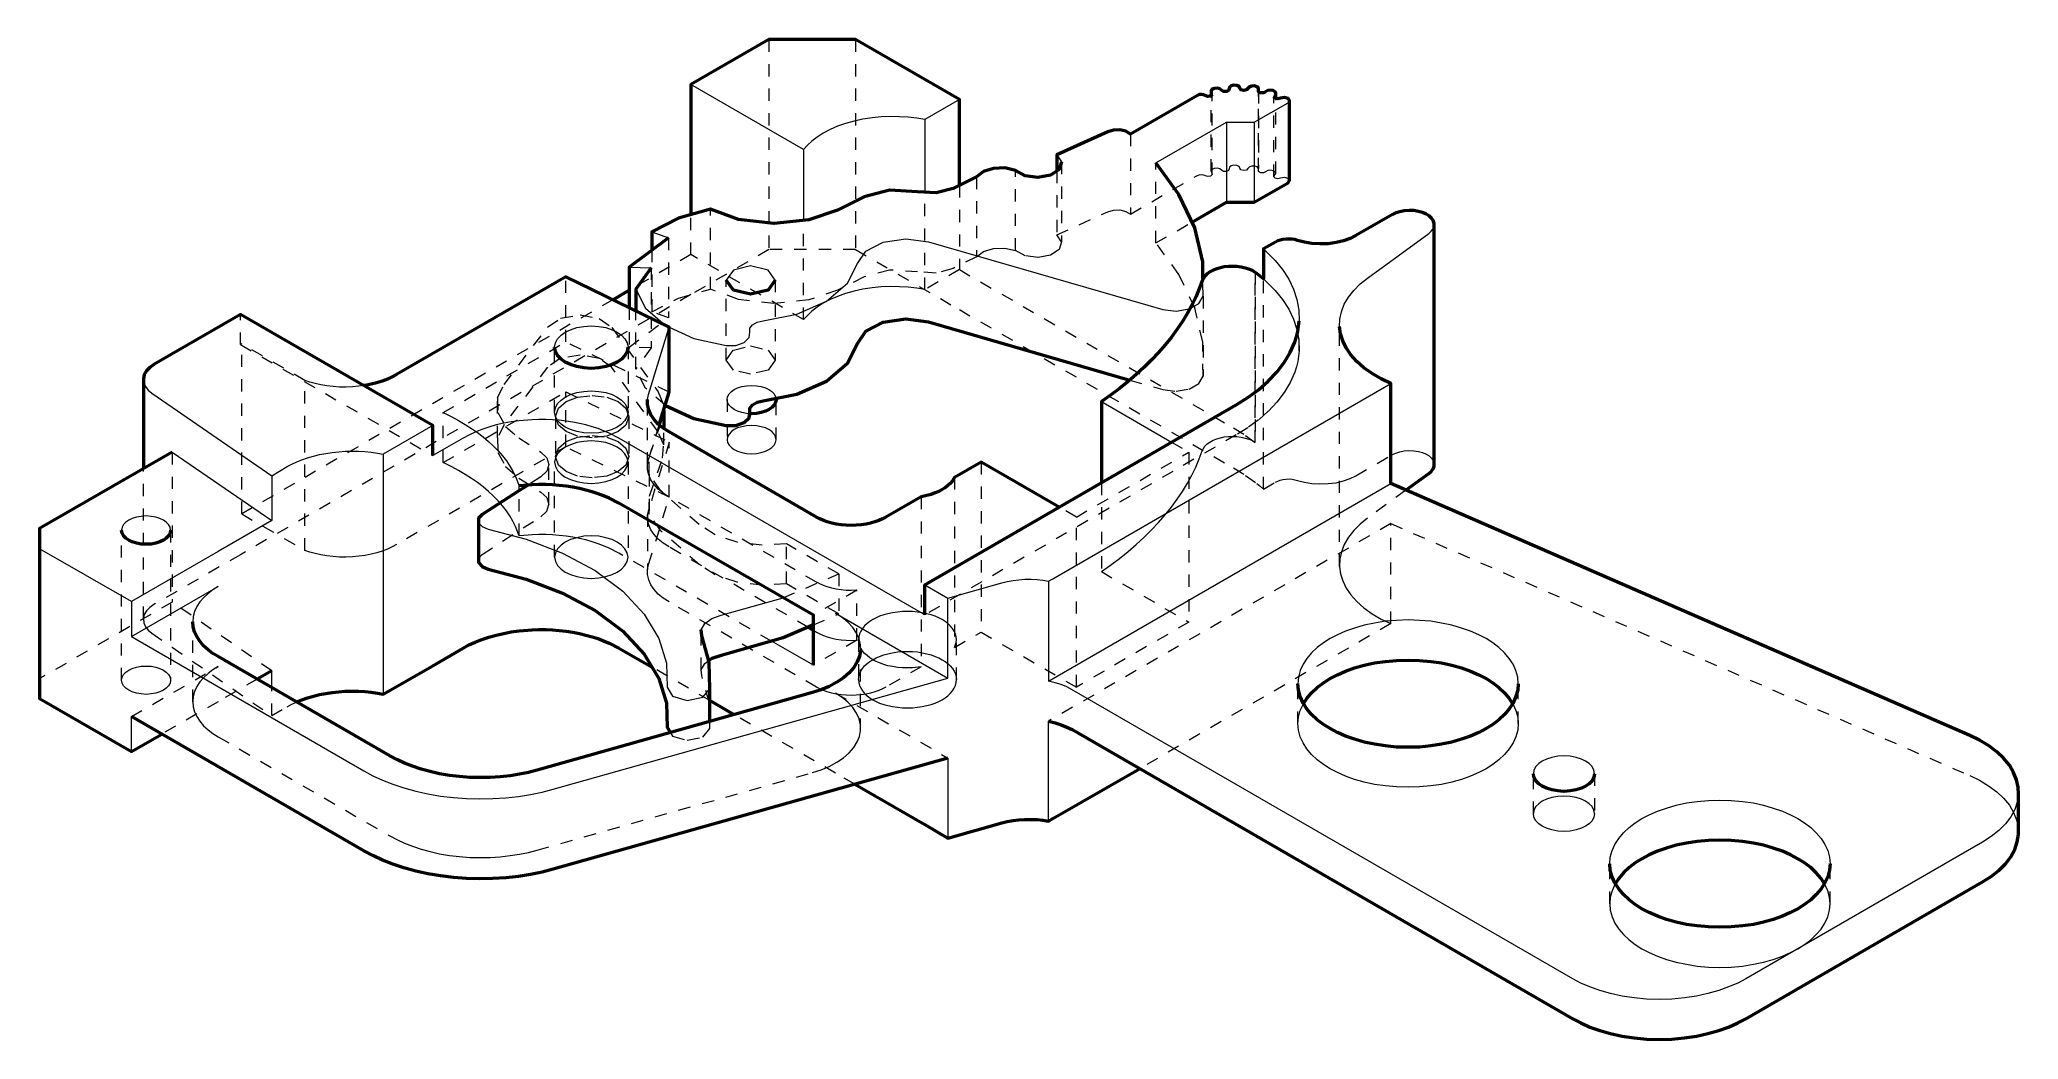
# Model space of a CAD drawing. Extents: x -86 to 76, y -30 to 52.
import ezdxf

# ---------------------------------------------------------------- set-up
doc = ezdxf.new("R2010")
doc.units = 0
doc.linetypes.add('DASHED', pattern=[2, 1, -1])
for name, color, linetype in [('s005-#def-solid-edge', 7, 'CONTINUOUS'), ('s00e-#def-hidden-edge', 7, 'CONTINUOUS'), ('s00f-#def-outline', 7, 'CONTINUOUS')]:
    doc.layers.add(name, color=color, linetype=linetype)

msp = doc.modelspace()

# ---------------------------------------------------------------- linework, layer by layer
at = {"layer": 's005-#def-solid-edge', "color": 7, "linetype": 'CONTINUOUS', "lineweight": 15, "true_color": 0x000000}
for p, q in [((-23.61, 42.58), (-32.81, 47.89)), ((13.52, 47.45), (13.53, 47.59)), ((-13.71, 45.03), (-13.71, 39.1)), ((10.92, 44.82), (10.92, 38.28)), ((-2.92, 42.15), (-2.55, 41.57)), ((-35.99, 35.87), (-34.65, 35.37)), ((-37.85, 32.99), (-36.04, 32.94)), ((-25.86, 22.17), (-25.88, 22.28)), ((0.7, 22.01), (6.44, 18.7)), ((-53.88, 20.05), (-57.92, 17.71)), ((-75.16, 17.88), (-67.03, 12.29)), ((-46.84, 14.73), (-46.84, 15.14)), ((-78.49, 5.68), (-85.98, 10)), ((-13.71, 7.06), (-11.82, 5.97)), ((-22.81, 0.48), (-26.23, 2.45)), ((-67.03, -1.34), (-67.03, 0.04)), ((-78.49, -6.57), (-78.49, -3.71)), ((-3.61, -12.25), (-3.61, -4.08)), ((-11.82, -7.09), (-11.82, -13.63))]:
    msp.add_line(p, q, dxfattribs=at)
for points in [[(9.66, 47.34), (9.72, 47.21), (9.76, 47.08)], [(14.79, 46.89), (14.85, 47.02), (14.94, 47.15)], [(-10.89, 46.66), (-13.71, 45.03), (-14.37, 45.14), (-15.06, 45.23), (-15.78, 45.27), (-16.52, 45.28), (-17.27, 45.25), (-18.02, 45.18), (-18.76, 45.07), (-19.49, 44.91), (-20.18, 44.72), (-20.84, 44.49), (-21.45, 44.22), (-22, 43.93), (-22.5, 43.61), (-22.93, 43.28), (-23.3, 42.93), (-23.61, 42.58), (-23.61, 36.79)], [(13.19, 44.82), (15.94, 46.4), (16.07, 46.58)], [(5.16, 41.49), (10.92, 44.82), (13.19, 44.82), (13.19, 38.28)], [(20.15, 28.14), (20.17, 28.75), (20.3, 29.35), (20.53, 29.95), (20.87, 30.53), (21.3, 31.08), (21.83, 31.61), (22.42, 32.09), (27.45, 35.74), (27.64, 35.91), (27.79, 36.11), (27.87, 36.33), (27.88, 36.56)], [(-34.57, 28.08), (-32.57, 27.17), (-29.94, 26.59), (-29.15, 26.6), (-28.46, 26.83), (-28.05, 27.23), (-28, 27.68), (-28, 27.99), (-27.79, 28.28), (-27.4, 28.5), (-26.9, 28.61), (-24.16, 29.15), (-21.73, 30.21), (-20.01, 31.67), (-19.2, 33.28), (-18.52, 34.3), (-17.11, 35.03), (-15.27, 35.3), (-13.42, 35.06), (5.72, 29.53), (6.8, 29.39), (7.87, 29.57), (7.94, 29.6)], [(13.95, 34.47), (14.22, 34.22), (14.9, 33.53), (15.5, 32.79), (16, 32.01), (16.39, 31.19), (16.67, 30.35), (16.82, 29.48), (16.84, 28.61)], [(-25.93, 31.93), (-26.51, 32.74), (-27.93, 33.08), (-29.34, 32.74), (-29.93, 31.93)], [(-37.3, 31.19), (-36.52, 29.64), (-34.92, 28.26)], [(13.95, 32.02), (14.22, 31.77), (14.9, 31.08), (15.5, 30.34), (16, 29.56), (16.39, 28.74), (16.67, 27.9), (16.71, 27.64)], [(-43.94, 26.46), (-43.87, 26.81), (-43.69, 27.14), (-43.41, 27.44), (-43.06, 27.68), (-42.64, 27.88), (-42.13, 28.05), (-41.55, 28.15), (-40.94, 28.19), (-40.32, 28.15), (-39.75, 28.05), (-39.24, 27.88), (-38.82, 27.68), (-38.47, 27.44), (-38.19, 27.14), (-38, 26.81), (-37.94, 26.46)], [(-36.34, 22.17), (-36.26, 22.58), (-34.57, 28.09)], [(-77.51, 23.88), (-77.48, 23.55), (-77.34, 23.23), (-77.11, 22.94), (-76.82, 22.69), (-75.16, 21.56), (-67.03, 15.96), (-65.76, 16.7), (-65.39, 16.9), (-64.99, 17.09), (-64.56, 17.26), (-64.11, 17.42), (-63.63, 17.56), (-63.13, 17.68), (-62.62, 17.78), (-62.09, 17.86), (-61.56, 17.92), (-61.02, 17.96), (-60.48, 17.97), (-59.95, 17.96), (-59.42, 17.93), (-58.9, 17.87), (-58.4, 17.8), (-57.92, 17.71), (-57.92, -1.88)], [(-3.61, 7.35), (-3.25, 7.55), (24.33, 23.48)], [(-35.33, 20.06), (-35.13, 20.64), (-35.09, 21.09)], [(-13.71, 4.61), (-38.68, 19.03), (-39.48, 19.44), (-39.93, 19.63), (-40.39, 19.8), (-40.88, 19.96), (-41.39, 20.1), (-41.91, 20.22), (-42.45, 20.33), (-42.99, 20.41), (-43.55, 20.48), (-44.11, 20.52), (-44.66, 20.54), (-45.22, 20.55), (-45.77, 20.53), (-46.84, 20.44), (-47.47, 20.36), (-48.09, 20.24), (-48.71, 20.1), (-49.3, 19.93), (-49.87, 19.74), (-50.41, 19.52), (-50.93, 19.28), (-51.4, 19.03), (-53.88, 17.6)], [(-67.03, 15.96), (-67.03, 12.29), (-71.41, 9.76), (-78.49, 5.68), (-78.49, 2.82), (-59.5, -8.14), (-58.78, -8.53), (-57.99, -8.89), (-57.14, -9.23), (-56.23, -9.53), (-55.27, -9.79), (-54.28, -10.01), (-53.24, -10.19), (-52.19, -10.32), (-51.12, -10.39), (-50.04, -10.42), (-48.97, -10.4), (-47.92, -10.33), (-46.89, -10.22), (-45.9, -10.06), (-44.95, -9.87), (-44.04, -9.63), (-11.82, -0.56), (-11.82, 5.97), (-7.42, 7.21), (-6.98, 7.32), (-6.51, 7.4), (-6.03, 7.46), (-5.54, 7.5), (-5.04, 7.5), (-4.55, 7.48), (-4.07, 7.42), (-3.61, 7.35), (-3.61, -0.82), (24.33, 15.31)], [(-75.28, 11.51), (-75.33, 11.75), (-75.45, 11.97), (-75.64, 12.17), (-75.87, 12.33), (-76.15, 12.47), (-76.49, 12.57), (-76.87, 12.64), (-77.28, 12.67), (-77.69, 12.64), (-78.08, 12.57), (-78.42, 12.47), (-78.7, 12.33), (-78.93, 12.17), (-79.12, 11.97), (-79.24, 11.75), (-79.28, 11.51)], [(-50.15, 12.12), (-49.86, 11.81), (-49.35, 11.6), (-46.25, 10.78), (-43.3, 9.64), (-40.63, 8.21), (-38.37, 6.53), (-36.62, 4.66), (-35.43, 2.68), (-34.81, 0.66), (-34.75, -1.31), (-34.31, -2.04), (-33.1, -2.38), (-31.84, -2.12), (-31.26, -1.43)], [(-78.49, 2.82), (-71.41, 6.9), (-71.84, 6.63), (-72.23, 6.33), (-72.59, 6), (-72.89, 5.65), (-73.14, 5.27), (-73.32, 4.87), (-73.43, 4.46), (-73.46, 4.04)], [(-31.96, 3.38), (-31.68, 3.89), (-31.1, 4.31), (-30.35, 4.56), (-25.28, 5.98)], [(-18.96, 1.68), (-18.97, 2.16), (-19.08, 2.64), (-19.29, 3.11), (-19.59, 3.57), (-19.99, 4), (-20.46, 4.39), (-21, 4.74), (-11.82, -0.56)], [(34.74, -1.02), (34.69, -0.48), (34.55, 0.05), (34.32, 0.56), (34, 1.04), (33.61, 1.5), (33.16, 1.93), (32.65, 2.31), (32.11, 2.66), (31.51, 2.97), (30.84, 3.26), (30.11, 3.52), (29.32, 3.75), (28.47, 3.93), (27.59, 4.07), (26.67, 4.15), (25.74, 4.18), (24.81, 4.15), (23.9, 4.07), (23.01, 3.93), (22.17, 3.75), (21.37, 3.52), (20.64, 3.26), (19.98, 2.97), (19.38, 2.66), (18.83, 2.31), (18.33, 1.93), (17.87, 1.5), (17.48, 1.04), (17.17, 0.56), (16.93, 0.05), (16.79, -0.48), (16.74, -1.02)], [(75.57, -10.07), (75.48, -10.68), (75.27, -11.29), (74.94, -11.89), (74.51, -12.46), (73.97, -13), (73.35, -13.5), (72.65, -13.95), (53.32, -25.11), (52.65, -25.46), (51.91, -25.78), (51.1, -26.07), (50.22, -26.32), (49.28, -26.52), (48.3, -26.67), (47.28, -26.77), (46.25, -26.8), (45.22, -26.77), (44.2, -26.67), (43.21, -26.52), (42.28, -26.32), (41.4, -26.07), (40.58, -25.78), (39.84, -25.46), (39.18, -25.11), (-1.69, -1.51), (-2.12, -1.29), (-2.58, -1.1), (-3.08, -0.94), (-3.61, -0.82)], [(40.97, -8.37), (40.92, -8.07), (40.76, -7.79), (40.53, -7.55), (40.24, -7.35), (39.89, -7.18), (39.46, -7.04), (38.98, -6.95), (38.47, -6.92), (37.96, -6.95), (37.48, -7.04), (37.05, -7.18), (36.7, -7.35), (36.41, -7.55), (36.18, -7.79), (36.02, -8.07), (35.97, -8.37)], [(42.2, -15.72), (42.25, -15.18), (42.39, -14.65), (42.62, -14.14), (42.94, -13.65), (43.33, -13.19), (43.78, -12.77), (44.29, -12.39), (44.83, -12.04), (45.43, -11.73), (46.1, -11.43), (46.83, -11.17), (47.62, -10.95), (48.47, -10.76), (49.35, -10.63), (50.27, -10.55), (51.2, -10.52), (52.13, -10.55), (53.04, -10.63), (53.93, -10.76), (54.77, -10.95), (55.56, -11.17), (56.3, -11.43), (56.96, -11.73), (57.56, -12.04), (58.11, -12.39), (58.61, -12.77), (59.07, -13.19), (59.46, -13.65), (59.77, -14.14), (60.01, -14.65), (60.15, -15.18), (60.2, -15.72)]]:
    msp.add_lwpolyline(points, dxfattribs=at)
at = {"layer": 's00e-#def-hidden-edge', "color": 7, "linetype": 'DASHED', "lineweight": 15, "true_color": 0x000000}
for p, q in [((-26.44, 51.56), (-26.44, 34.42)), ((13.53, 47.34), (13.53, 41.05)), ((5.16, 34.96), (8.11, 36.66)), ((-32.81, 34.01), (-37.85, 31.1)), ((9, 30.62), (8.99, 31.99)), ((-69.58, 26.66), (-69.58, 29.11)), ((-69.48, 12.84), (-69.48, 26.72)), ((-34.57, 22.78), (-43.03, 26.88)), ((-36.04, 26.41), (-37.3, 24.66)), ((-43.03, 18.31), (-43.03, 22.8)), ((-35.09, 21.09), (-35.03, 21.74)), ((-37.87, 20.78), (-37.87, 17.52)), ((-75.16, 17.88), (-75.16, 5.64)), ((-34.57, 14.21), (-34.57, 18.7)), ((-46.84, 14.74), (-46.85, 14.73)), ((-1.34, 12.58), (-2.75, 13.39)), ((-20.74, 7.94), (-25.01, 10.4)), ((0.7, 8.13), (7.85, 4)), ((24.33, 3.88), (3.82, -7.96)), ((-19.27, 2.52), (-22.81, 0.48)), ((-31.26, -2.4), (-35.97, 0.32)), ((-67.03, -3.63), (-67.03, -1.34))]:
    msp.add_line(p, q, dxfattribs=at)
for points in [[(-19.37, 51.56), (-19.37, 34.42), (-26.44, 34.42), (-32.81, 30.74), (-69.58, 9.51), (-76.64, 5.44), (-76.97, 5.21), (-77.25, 4.93), (-77.43, 4.62), (-77.51, 4.29), (-77.51, 16.53)], [(3.08, 43.85), (3.08, 37.32), (8.54, 40.48), (8.69, 40.53), (8.87, 40.55), (9.05, 40.53), (9.19, 40.46), (9.4, 40.4), (9.63, 40.43), (9.76, 40.54), (9.76, 47.08)], [(13.52, 40.91), (13.53, 41.05), (13.41, 41.18), (13.2, 41.24), (12.96, 41.24), (12.76, 41.16), (12.66, 41.03), (12.54, 40.91), (12.32, 40.87), (12.1, 40.93), (12.01, 41.06), (11.94, 41.19), (11.76, 41.28), (11.52, 41.3), (11.3, 41.25), (11.15, 41.14), (11.13, 41), (11.09, 40.87), (10.91, 40.79), (10.67, 40.8), (10.52, 40.9), (10.37, 41.01), (10.15, 41.06), (9.91, 41.04), (9.73, 40.95), (9.66, 40.81), (9.66, 46.99)], [(14.94, 40.62), (14.9, 40.76), (14.74, 40.86), (14.51, 40.9), (14.28, 40.87), (14.11, 40.77), (13.93, 40.68), (13.7, 40.68), (13.53, 40.78), (13.52, 40.91), (13.52, 47.45)], [(16.07, 40.05), (15.95, 40.23), (15.64, 40.31), (15.33, 40.24), (15.11, 40.19), (14.89, 40.24), (14.79, 40.36), (14.79, 46.89)], [(14.79, 40.36), (14.85, 40.49), (14.94, 40.62), (14.94, 46.76)], [(-9.48, 40.36), (-9.48, 33.83), (-8.92, 34.26), (-8.1, 34.51), (-7.17, 34.54), (-6.3, 34.35), (-6.3, 40.88)], [(-2.55, 41.57), (-2.55, 35.04), (-2.92, 35.62)], [(-2.92, 40.85), (-2.92, 35.62), (1.22, 37.51), (1.7, 37.65), (2.22, 37.66), (2.71, 37.54), (3.08, 37.32)], [(7.94, 29.6), (8.67, 30.01), (9, 30.62), (9, 24.09), (8.98, 26.88), (8.32, 29.67), (7.04, 32.38), (5.16, 34.96), (5.16, 41.49)], [(9.66, 40.81), (9.72, 40.68), (9.76, 40.54)], [(-10.89, 39.66), (-10.89, 32.78), (-13.71, 31.15), (-13.71, 39.1)], [(-35.99, 34.38), (-35.99, 29.34), (-33.83, 30.45), (-31.22, 31.19), (-31.22, 37.72)], [(-23.61, 28.7), (-32.81, 34.01), (-32.81, 37.27)], [(-13.71, 31.15), (-14.37, 31.26), (-15.06, 31.35), (-15.78, 31.39), (-16.52, 31.4), (-17.27, 31.37), (-18.02, 31.3), (-18.76, 31.19), (-19.49, 31.03), (-20.18, 30.84), (-20.84, 30.6), (-21.45, 30.34), (-22, 30.05), (-22.5, 29.73), (-22.93, 29.4), (-23.3, 29.05), (-23.61, 28.7), (-23.61, 36.79)], [(-34.65, 35.37), (-34.65, 28.84), (-35.99, 29.34)], [(-19.37, 34.42), (-10.89, 29.52), (11.48, 16.6), (12.48, 15.98), (13.4, 15.32), (13.68, 15.1), (13.95, 14.87), (13.95, 32.02)], [(-2.55, 35.04), (-2.75, 34.43), (-3.46, 33.96), (-4.48, 33.78), (-5.53, 33.92), (-6.3, 34.35)], [(-36.04, 32.94), (-36.04, 26.41), (-37.85, 26.46)], [(-9.48, 33.83), (-11.4, 32.88), (-12.78, 32.5), (-14.3, 32.6), (-16.59, 32.75), (-18.67, 32.19), (-20.84, 31.11), (-23.18, 30.31), (-26.05, 30.01), (-28.91, 30.35), (-31.22, 31.19)], [(-10.89, 32.78), (11.48, 19.87), (12.48, 19.25), (13.27, 18.68)], [(13.27, 32.56), (13.27, 18.68), (13.27, 18.68), (13.27, 32.56)], [(-53.02, 21.11), (-43.03, 26.88), (-43.03, 32.19)], [(-25.93, 31.93), (-25.93, 25.39), (-26.51, 24.58), (-27.93, 24.24), (-29.34, 24.58), (-29.93, 25.39), (-29.93, 31.93)], [(-39.19, 30.32), (-69.48, 12.84), (-64.32, 9.86)], [(-37.85, 29.68), (-37.85, 26.46), (-34.65, 28.84)], [(-34.9, 21.71), (-36.52, 23.1), (-37.3, 24.66), (-37.3, 29.41)], [(-48.59, 22.31), (-48.06, 23.4), (-44.51, 28.09), (-43.44, 28.81), (-41.86, 29.08), (-40.29, 28.8), (-39.25, 28.06), (-35.49, 22.8), (-35.03, 21.74), (-35.03, 21.28)], [(-34.92, 28.26), (-34.88, 28.22), (-34.57, 28.08)], [(16.71, 27.64), (16.82, 27.03), (16.84, 26.16), (16.84, 28.61)], [(25.56, 14.77), (22.42, 12.49), (21.83, 12.01), (21.3, 11.49), (20.87, 10.93), (20.53, 10.35), (20.3, 9.75), (20.17, 9.15), (20.15, 8.55), (20.15, 28.14)], [(-23.25, 3.59), (-34.59, 10.14), (-35.06, 10.44), (-35.47, 10.78), (-35.81, 11.15), (-36.07, 11.54), (-36.25, 11.95), (-36.34, 12.37), (-36.34, 12.79), (-36.34, 8.29), (-36.26, 8.7), (-34.57, 14.21), (-43.03, 18.31), (-56.85, 10.33), (-57.2, 10.14), (-57.58, 9.97), (-58, 9.81), (-58.44, 9.67), (-58.92, 9.55), (-59.41, 9.45), (-59.92, 9.38), (-60.44, 9.34), (-60.97, 9.32), (-61.5, 9.32), (-62.01, 9.36), (-62.52, 9.42), (-63.01, 9.5), (-63.47, 9.6), (-63.91, 9.72), (-64.32, 9.86), (-64.32, 23.74), (-69.48, 26.72), (-69.58, 26.66), (-53.88, 17.6)], [(-37.94, 26.46), (-37.94, 21.15), (-38, 20.79), (-38.19, 20.46), (-38.47, 20.17), (-38.82, 19.92), (-39.24, 19.72), (-39.75, 19.56), (-40.32, 19.45), (-40.94, 19.42), (-41.55, 19.45), (-42.13, 19.56), (-42.64, 19.72), (-43.06, 19.92), (-43.41, 20.17), (-43.69, 20.46), (-43.87, 20.79), (-43.94, 21.15), (-43.94, 26.46)], [(-29.93, 25.39), (-29.34, 26.21), (-27.93, 26.55), (-26.51, 26.21), (-25.93, 25.39)], [(16.84, 26.16), (16.8, 25.72), (16.73, 25.28), (16.63, 24.85), (16.49, 24.42), (16.12, 23.57), (15.63, 22.74), (15.03, 21.96), (14.32, 21.22), (13.53, 20.52), (12.66, 19.88), (11.72, 19.3), (-13.71, 4.61)], [(-35.03, 18.47), (-35.49, 19.54), (-39.25, 24.79), (-40.29, 25.53), (-41.86, 25.81), (-43.44, 25.55), (-44.51, 24.82), (-48.06, 20.14), (-48.59, 19.04), (-48.59, 22.31), (-48.57, 21.12), (-47.95, 19.98), (-46.85, 19.04), (-45.06, 17.88), (-44.58, 17.43), (-44.4, 16.88)], [(-59.54, 23.32), (-59.92, 23.26), (-60.44, 23.22), (-60.97, 23.2), (-61.5, 23.2), (-62.01, 23.24), (-62.52, 23.3), (-63.01, 23.38), (-63.47, 23.48), (-63.91, 23.6), (-64.32, 23.74)], [(-53.02, 17.03), (-43.03, 22.8), (-34.57, 18.7), (-36.26, 13.19), (-36.34, 12.79)], [(-43.94, 21.15), (-43.87, 21.5), (-43.69, 21.84), (-43.41, 22.13), (-43.06, 22.37), (-42.64, 22.58), (-42.13, 22.74), (-41.55, 22.84), (-40.94, 22.88), (-40.32, 22.84), (-39.75, 22.74), (-39.24, 22.58), (-38.82, 22.37), (-38.47, 22.13), (-38.19, 21.84), (-38, 21.5), (-37.94, 21.15)], [(-29.86, 22.17), (-29.81, 22.41), (-29.69, 22.63), (-29.5, 22.82), (-29.27, 22.99), (-28.99, 23.12), (-28.65, 23.23), (-28.27, 23.3), (-27.86, 23.32), (-27.45, 23.3), (-27.06, 23.23), (-26.72, 23.12), (-26.44, 22.99), (-26.21, 22.82), (-26.02, 22.63), (-25.9, 22.41), (-25.88, 22.28)], [(3.03, 23.77), (5.72, 23), (6.8, 22.86), (7.87, 23.03), (8.67, 23.48), (9, 24.09)], [(-46.84, 11.05), (-47.13, 11.82), (-47.34, 12.25), (-47.59, 12.67), (-47.87, 13.09), (-48.19, 13.5), (-48.54, 13.9), (-48.92, 14.29), (-49.33, 14.67), (-49.76, 15.04), (-50.23, 15.4), (-50.72, 15.74), (-51.24, 16.07), (-51.77, 16.38), (-52.33, 16.67), (-53.02, 17.03), (-53.02, 21.11), (-52.33, 20.76), (-51.77, 20.46), (-51.24, 20.15), (-50.72, 19.82), (-50.23, 19.48), (-49.76, 19.12), (-49.33, 18.75), (-48.92, 18.37), (-48.54, 17.98), (-48.19, 17.58), (-47.87, 17.17), (-47.59, 16.75), (-47.34, 16.33), (-47.13, 15.9), (-46.84, 15.14)], [(-43.87, 20.78), (-43.62, 21.47), (-42.99, 22.01), (-42.06, 22.37), (-40.87, 22.51), (-39.68, 22.37), (-38.75, 22.01), (-38.11, 21.47)], [(-38.11, 21.47), (-37.87, 20.78), (-38.11, 20.09), (-38.75, 19.56), (-39.68, 19.19), (-40.87, 19.05), (-42.06, 19.19), (-42.99, 19.56), (-43.62, 20.09), (-43.87, 20.78), (-43.87, 17.52), (-43.62, 18.2), (-42.99, 18.74), (-42.06, 19.11), (-40.87, 19.25), (-39.68, 19.11), (-38.75, 18.74), (-38.11, 18.2), (-37.87, 17.52), (-38.11, 16.83), (-38.75, 16.29), (-39.68, 15.93), (-40.87, 15.78), (-42.06, 15.93), (-42.99, 16.29), (-43.62, 16.83), (-43.87, 17.52)], [(-19.27, 6.61), (-19.73, 6.59), (-20.14, 6.6), (-20.54, 6.64), (-20.94, 6.7), (-21.31, 6.78), (-21.67, 6.88), (-21.99, 7), (-22.29, 7.13), (-22.55, 7.27), (-34.59, 14.22), (-35.06, 14.52), (-35.47, 14.86), (-35.81, 15.23), (-36.07, 15.63), (-36.25, 16.04), (-36.34, 16.45), (-36.34, 16.87), (-36.34, 22.17)], [(-28.02, 21.02), (-28.27, 21.04), (-28.65, 21.11), (-28.99, 21.22), (-29.27, 21.35), (-29.5, 21.52), (-29.69, 21.71), (-29.81, 21.93), (-29.86, 22.17), (-29.86, 18.9), (-29.81, 18.67), (-29.69, 18.45), (-29.5, 18.25), (-29.27, 18.09), (-28.99, 17.95), (-28.65, 17.84), (-28.27, 17.77), (-27.86, 17.75), (-27.45, 17.77), (-27.06, 17.84), (-26.72, 17.95), (-26.44, 18.09), (-26.21, 18.25), (-26.02, 18.45), (-25.9, 18.67), (-25.86, 18.9), (-25.86, 22.17)], [(-36.34, 16.87), (-36.26, 17.27), (-35.39, 20.11)], [(-36.21, 16.08), (-36.2, 17.55), (-35.33, 20.06)], [(-22.81, 3.78), (-20.74, 4.67), (-25.01, 7.14), (-25.01, 10.4), (-26.98, 10.28), (-29.02, 10.52), (-30.82, 11.13), (-32.14, 11.97), (-35.25, 14.72), (-36.21, 16.08), (-36.21, 12.81), (-36.2, 14.29), (-35.13, 17.38), (-35.03, 18.47), (-35.03, 19.81)], [(-25.86, 18.9), (-25.9, 19.14), (-26.02, 19.36), (-26.21, 19.56), (-26.44, 19.72), (-26.72, 19.86), (-27.06, 19.96), (-27.45, 20.03), (-27.86, 20.06), (-28.27, 20.03), (-28.65, 19.96), (-28.99, 19.86), (-29.27, 19.72), (-29.5, 19.56), (-29.69, 19.36), (-29.81, 19.14), (-29.86, 18.9)], [(-48.59, 19.04), (-48.57, 17.85), (-47.95, 16.72), (-46.85, 15.77), (-45.06, 14.62), (-44.58, 14.17), (-44.4, 13.61)], [(-37.94, 17.07), (-38, 17.42), (-38.19, 17.75), (-38.47, 18.05), (-38.82, 18.29), (-39.24, 18.49), (-39.75, 18.66), (-40.32, 18.76), (-40.94, 18.8), (-41.55, 18.76), (-42.13, 18.66), (-42.64, 18.49), (-43.06, 18.29), (-43.41, 18.05), (-43.69, 17.75), (-43.87, 17.42), (-43.94, 17.07)], [(6.44, 18.7), (7.85, 17.88), (7.85, 4), (-1.34, -1.3), (-1.34, 12.58), (7.85, 17.88)], [(0.7, 15.38), (0.7, 8.13), (1.45, 8.66), (2.18, 9.21), (2.88, 9.77), (3.55, 10.34), (4.19, 10.93), (4.8, 11.53), (5.38, 12.14), (5.92, 12.76), (6.42, 13.39), (6.89, 14.03), (7.33, 14.68), (7.73, 15.34), (8.09, 16), (8.41, 16.66), (8.69, 17.33), (8.94, 18), (9.03, 18.19), (9.16, 18.37), (9.34, 18.55), (9.57, 18.71), (9.83, 18.85), (10.12, 18.96), (10.42, 19.05), (10.74, 19.12), (11.07, 19.16), (11.41, 19.17), (11.77, 19.15), (12.11, 19.11), (12.45, 19.03), (12.75, 18.94), (13.03, 18.82), (13.27, 18.68)], [(13.95, 14.87), (14.92, 15.43), (15.1, 15.52), (15.3, 15.59), (15.53, 15.65), (15.78, 15.68), (16.03, 15.69), (16.27, 15.67), (16.5, 15.63), (16.71, 15.58), (17.28, 15.43), (17.89, 15.33), (18.55, 15.29), (19.22, 15.31), (19.87, 15.39), (20.48, 15.54), (21.02, 15.73), (21.49, 15.96), (24.47, 17.68), (24.74, 17.81), (25.07, 17.92), (25.43, 17.99), (25.83, 18.02), (26.22, 18), (26.6, 17.94), (26.93, 17.85), (27.21, 17.72), (27.46, 17.58), (27.66, 17.39), (27.8, 17.19), (27.88, 16.96)], [(-50.15, 8.86), (-50.15, 9.21), (-49.86, 9.53), (-45.06, 12.61), (-44.58, 13.06), (-44.4, 13.61), (-44.4, 16.88), (-44.58, 16.32), (-45.06, 15.88), (-46.12, 15.19)], [(-38.82, 15.84), (-38.47, 16.09), (-38.19, 16.38), (-38, 16.71), (-37.94, 17.07), (-37.94, 9.31), (-38, 9.66), (-38.19, 10), (-38.47, 10.29), (-38.82, 10.53), (-39.24, 10.74), (-39.75, 10.9), (-40.32, 11.01), (-40.94, 11.04), (-41.55, 11.01), (-42.13, 10.9), (-42.64, 10.74), (-43.06, 10.53), (-43.41, 10.29), (-43.69, 10), (-43.87, 9.66), (-43.94, 9.31), (-43.94, 17.07), (-43.87, 16.71), (-43.69, 16.38), (-43.41, 16.09), (-43.06, 15.84), (-42.64, 15.64), (-42.13, 15.48), (-41.55, 15.37), (-40.94, 15.33), (-40.32, 15.37), (-39.75, 15.48), (-39.24, 15.64), (-38.82, 15.84)], [(-9.12, 17.07), (-9.12, 3.19), (-1.34, -1.3)], [(-26.23, 2.45), (-38.68, 9.64), (-39.48, 10.05), (-39.93, 10.24), (-40.39, 10.41), (-40.88, 10.57), (-41.39, 10.71), (-41.91, 10.83), (-42.45, 10.94), (-42.99, 11.02), (-43.55, 11.09), (-44.11, 11.13), (-44.66, 11.15), (-45.22, 11.16), (-45.77, 11.14), (-46.84, 11.05), (-46.84, 14.73)], [(-11.28, 15.82), (-11.28, 1.94), (-9.12, 3.19)], [(-14.02, 14.23), (-14.02, 0.35), (-14.72, 0.28), (-15.13, 0.26), (-15.54, 0.28), (-15.95, 0.31), (-16.34, 0.37), (-16.72, 0.45), (-17.07, 0.55), (-17.4, 0.67), (-17.69, 0.8), (-17.96, 0.94), (-18.2, 1.09), (-18.42, 1.27), (-18.63, 1.45), (-18.8, 1.66), (-18.94, 1.87), (-19.04, 2.1), (-19.11, 2.34), (-19.13, 2.57), (-19.13, -0.69), (-19.11, -0.93), (-19.04, -1.17), (-18.94, -1.39), (-18.8, -1.61), (-18.63, -1.81), (-18.42, -2), (-18.2, -2.17), (-17.96, -2.33), (-17.69, -2.47), (-17.4, -2.6), (-17.07, -2.71), (-16.72, -2.81), (-16.34, -2.89), (-15.95, -2.95), (-15.54, -2.99), (-15.13, -3), (-14.72, -2.99), (-14.31, -2.95), (-13.92, -2.89), (-13.54, -2.81), (-13.19, -2.71), (-12.86, -2.6), (-12.57, -2.47), (-12.3, -2.33), (-12.06, -2.17), (-11.83, -2), (-11.63, -1.81), (-11.46, -1.61), (-11.32, -1.39), (-11.21, -1.17), (-11.15, -0.93), (-11.13, -0.69), (-11.13, 2.57), (-11.15, 2.81), (-11.21, 3.05), (-11.32, 3.27), (-11.46, 3.49), (-11.63, 3.69), (-11.83, 3.88), (-12.06, 4.05), (-12.3, 4.21), (-12.57, 4.35), (-12.86, 4.48), (-13.19, 4.59), (-13.54, 4.69), (-13.92, 4.77), (-14.31, 4.83), (-14.72, 4.87), (-15.13, 4.88), (-15.54, 4.87), (-15.95, 4.83), (-16.34, 4.77), (-16.72, 4.69), (-17.07, 4.59), (-17.4, 4.48), (-17.69, 4.35), (-17.96, 4.21), (-18.2, 4.05), (-18.42, 3.88), (-18.63, 3.69), (-18.8, 3.49), (-18.94, 3.27), (-19.04, 3.05), (-19.11, 2.81), (-19.13, 2.57)], [(-75.28, 11.51), (-75.28, -0.73), (-75.33, -0.97), (-75.45, -1.19), (-75.64, -1.39), (-75.87, -1.55), (-76.15, -1.68), (-76.49, -1.79), (-76.87, -1.86), (-77.28, -1.89), (-77.69, -1.86), (-78.08, -1.79), (-78.42, -1.68), (-78.7, -1.55), (-78.93, -1.39), (-79.12, -1.19), (-79.24, -0.97), (-79.28, -0.73), (-79.28, 11.51)], [(-25.01, 7.14), (-26.98, 7.01), (-29.02, 7.26), (-30.82, 7.86), (-32.14, 8.71), (-35.25, 11.45), (-36.21, 12.81)], [(20.15, 8.55), (20.23, 7.95), (20.41, 7.37), (20.69, 6.79), (21.08, 6.22), (21.57, 5.68), (22.14, 5.16), (22.8, 4.69), (23.54, 4.26), (24.33, 3.88), (24.33, 12.05), (-3.61, -4.08)], [(24.33, 12.05), (71.59, -8.52), (72.4, -8.91), (73.14, -9.35), (73.8, -9.84), (74.36, -10.37), (74.83, -10.94), (75.18, -11.53), (75.42, -12.13), (75.55, -12.73), (75.57, -13.33)], [(-43.94, 9.31), (-43.87, 8.95), (-43.69, 8.62), (-43.41, 8.33), (-43.06, 8.09), (-42.64, 7.88), (-42.13, 7.72), (-41.55, 7.61), (-40.94, 7.58), (-40.32, 7.61), (-39.75, 7.72), (-39.24, 7.88), (-38.82, 8.09), (-38.47, 8.33), (-38.19, 8.62), (-38, 8.95), (-37.94, 9.31)], [(-14.02, 0.35), (-16.9, -1.3), (-17.16, -1.44), (-17.46, -1.57), (-17.78, -1.69), (-18.14, -1.79), (-18.51, -1.87), (-18.91, -1.93), (-19.31, -1.97), (-19.73, -1.98), (-20.14, -1.97), (-20.54, -1.93), (-20.94, -1.87), (-21.31, -1.79), (-21.67, -1.69), (-21.99, -1.57), (-22.29, -1.44), (-22.55, -1.3), (-34.59, 5.65), (-35.06, 5.95), (-35.47, 6.29), (-35.81, 6.66), (-36.07, 7.05), (-36.25, 7.46), (-36.34, 7.88), (-36.34, 8.29)], [(-25.28, 5.98), (-25.27, 5.99), (-20.74, 7.94), (-20.74, 4.67)], [(-22.81, 3.34), (-22.55, 3.19), (-22.29, 3.05), (-21.99, 2.92), (-21.67, 2.8), (-21.31, 2.7), (-20.94, 2.62), (-20.54, 2.56), (-20.14, 2.52), (-19.73, 2.51), (-19.27, 2.52), (-19.27, 6.61), (-22.81, 4.56)], [(-67.03, 0.04), (-75.16, 5.64), (-85.98, -0.61)], [(-78.49, -3.71), (-71.41, 0.37), (-71.84, 0.1), (-72.23, -0.2), (-72.59, -0.53), (-72.89, -0.88), (-73.14, -1.26), (-73.32, -1.66), (-73.43, -2.07), (-73.46, -2.49), (-73.46, 4.04)], [(-77.51, 4.29), (-77.48, 3.95), (-77.34, 3.63), (-77.11, 3.35), (-76.82, 3.1), (-75.16, 1.96), (-67.03, -3.63), (-65.76, -2.9), (-65.39, -2.7), (-65, -2.52)], [(-31.26, -4.69), (-31.31, -2.53), (-31.91, -0.39), (-31.96, 0.11), (-31.96, 3.38)], [(-73.46, -2.49), (-73.43, -2.91), (-73.32, -3.32), (-73.14, -3.71), (-72.89, -4.09), (-72.59, -4.45), (-72.23, -4.78), (-71.84, -5.08), (-71.41, -5.35), (-57.38, -13.45), (-56.82, -13.75), (-56.2, -14.03), (-55.54, -14.29), (-54.84, -14.53), (-54.09, -14.73), (-53.32, -14.9), (-52.51, -15.04), (-51.69, -15.14), (-50.86, -15.2), (-50.02, -15.22), (-49.19, -15.21), (-48.37, -15.15), (-47.57, -15.06), (-46.8, -14.94), (-46.06, -14.79), (-45.36, -14.61), (-22.88, -8.28), (-22.18, -8.05), (-21.51, -7.77), (-20.89, -7.44), (-20.34, -7.07), (-19.88, -6.66), (-19.51, -6.22), (-19.23, -5.77), (-19.05, -5.32), (-18.96, -4.85), (-18.96, 1.68)], [(-19.13, -0.69), (-19.11, -0.45), (-19.04, -0.22), (-18.94, 0.01), (-18.8, 0.22), (-18.63, 0.43), (-18.42, 0.62), (-18.2, 0.79), (-17.96, 0.94), (-17.69, 1.08), (-17.4, 1.21), (-17.07, 1.33), (-16.72, 1.43), (-16.34, 1.51), (-15.95, 1.57), (-15.54, 1.6), (-15.13, 1.62), (-14.72, 1.6), (-14.31, 1.57), (-13.92, 1.51), (-13.54, 1.43), (-13.19, 1.33), (-12.86, 1.21), (-12.57, 1.08), (-12.3, 0.94), (-12.06, 0.79), (-11.83, 0.62), (-11.63, 0.43), (-11.46, 0.22), (-11.32, 0.01), (-11.21, -0.22), (-11.15, -0.45), (-11.13, -0.69)], [(-11.28, 1.94), (-11.15, 2.34), (-11.13, 2.57)], [(-79.28, -0.73), (-79.24, -0.5), (-79.12, -0.27), (-78.93, -0.08), (-78.7, 0.08), (-78.42, 0.22), (-78.08, 0.33), (-77.69, 0.4), (-77.28, 0.42), (-76.87, 0.4), (-76.49, 0.33), (-76.15, 0.22), (-75.87, 0.08), (-75.64, -0.08), (-75.45, -0.27), (-75.33, -0.5), (-75.28, -0.73)], [(-31.96, 0.11), (-31.68, 0.62), (-31.35, 0.86)], [(-68.23, -0.65), (-71.41, -2.49), (-76.01, -5.14)], [(34.74, -4.28), (34.69, -4.82), (34.55, -5.35), (34.32, -5.86), (34, -6.35), (33.61, -6.81), (33.16, -7.23), (32.65, -7.61), (32.11, -7.96), (31.51, -8.27), (30.84, -8.57), (30.11, -8.83), (29.32, -9.05), (28.47, -9.24), (27.59, -9.37), (26.67, -9.45), (25.74, -9.48), (24.81, -9.45), (23.9, -9.37), (23.01, -9.24), (22.17, -9.05), (21.37, -8.83), (20.64, -8.57), (19.98, -8.27), (19.38, -7.96), (18.83, -7.61), (18.33, -7.23), (17.87, -6.81), (17.48, -6.35), (17.17, -5.86), (16.93, -5.35), (16.79, -4.82), (16.74, -4.28), (16.74, -1.02)], [(34.28, -2.65), (34.32, -2.71), (34.55, -3.22), (34.69, -3.75), (34.74, -4.28), (34.74, -1.02)], [(-18.96, -4.85), (-18.97, -4.37), (-19.08, -3.89), (-19.29, -3.42), (-19.59, -2.96), (-19.99, -2.53), (-20.46, -2.14), (-21, -1.79), (-11.82, -7.09)], [(16.74, -4.28), (16.79, -3.75), (16.93, -3.22), (17.17, -2.71), (17.2, -2.65)], [(-34.48, -5.02), (-34.31, -5.31), (-33.1, -5.64), (-31.84, -5.39), (-31.26, -4.69), (-31.26, -4.11)], [(-19.43, -9.23), (-21, -8.32), (-29.27, -3.55)], [(40.97, -8.37), (40.97, -11.63), (40.92, -11.93), (40.76, -12.21), (40.53, -12.45), (40.24, -12.65), (39.89, -12.82), (39.46, -12.96), (38.98, -13.05), (38.47, -13.08), (37.96, -13.05), (37.48, -12.96), (37.05, -12.82), (36.7, -12.65), (36.41, -12.45), (36.18, -12.21), (36.02, -11.93), (35.97, -11.63), (35.97, -8.37)], [(40.97, -11.63), (40.92, -11.34), (40.76, -11.06), (40.53, -10.82), (40.24, -10.61), (39.89, -10.44), (39.46, -10.31), (38.98, -10.22), (38.47, -10.19), (37.96, -10.22), (37.48, -10.31), (37.05, -10.44), (36.7, -10.61), (36.41, -10.82), (36.18, -11.06), (36.02, -11.34), (35.97, -11.63)], [(42.66, -17.35), (42.62, -17.41), (42.39, -17.92), (42.25, -18.45), (42.2, -18.98), (42.2, -15.72)], [(42.2, -18.98), (42.25, -19.52), (42.39, -20.05), (42.62, -20.56), (42.94, -21.05), (43.33, -21.5), (43.78, -21.93), (44.29, -22.31), (44.83, -22.66), (45.43, -22.97), (46.1, -23.26), (46.83, -23.53), (47.62, -23.75), (48.47, -23.93), (49.35, -24.07), (50.27, -24.15), (51.2, -24.18), (52.13, -24.15), (53.04, -24.07), (53.93, -23.93), (54.77, -23.75), (55.56, -23.53), (56.3, -23.26), (56.96, -22.97), (57.56, -22.66), (58.11, -22.31), (58.61, -21.93), (59.07, -21.5), (59.46, -21.05), (59.77, -20.56), (60.01, -20.05), (60.15, -19.52), (60.2, -18.98), (60.2, -15.72)], [(60.2, -18.98), (60.15, -18.45), (60.01, -17.92), (59.77, -17.41), (59.74, -17.35)]]:
    msp.add_lwpolyline(points, dxfattribs=at)
at = {"layer": 's00f-#def-outline', "color": 7, "linetype": 'CONTINUOUS', "lineweight": 50, "true_color": 0x000000}
for p, q in [((-39.19, 30.32), (-37.85, 31.1)), ((-35.03, 21.28), (-35.03, 19.81)), ((-46.84, 14.74), (-46.12, 15.19)), ((-23.25, 3.59), (-22.81, 3.34)), ((-67.03, 0.04), (-68.23, -0.65)), ((-29.27, -3.55), (-31.26, -2.4))]:
    msp.add_line(p, q, dxfattribs=at)
for points in [[(-10.89, 39.66), (-10.89, 46.66), (-19.37, 51.56), (-26.44, 51.56), (-32.81, 47.89), (-32.81, 37.27)], [(9.76, 47.08), (9.63, 46.96), (9.4, 46.93), (9.19, 46.99), (9.05, 47.06), (8.87, 47.08), (8.69, 47.07), (8.54, 47.01), (3.08, 43.85), (2.71, 44.08), (2.22, 44.19), (1.7, 44.18), (1.22, 44.04), (-2.92, 42.15), (-2.92, 40.85)], [(8.11, 36.66), (10.92, 38.28), (13.19, 38.28), (15.94, 39.87), (16.07, 40.05), (16.07, 46.58), (15.95, 46.76), (15.64, 46.84), (15.33, 46.77), (15.11, 46.72), (14.89, 46.77), (14.79, 46.89)], [(13.53, 47.34), (13.53, 47.59), (13.41, 47.71), (13.2, 47.78), (12.96, 47.77), (12.76, 47.69), (12.66, 47.56), (12.54, 47.45), (12.32, 47.41), (12.1, 47.46), (12.01, 47.59), (11.94, 47.72), (11.76, 47.81), (11.52, 47.84), (11.3, 47.78), (11.15, 47.67), (11.13, 47.53), (11.09, 47.4), (10.91, 47.32), (10.67, 47.33), (10.52, 47.43), (10.37, 47.54), (10.15, 47.59), (9.91, 47.57), (9.73, 47.48), (9.66, 47.34), (9.66, 46.99)], [(14.94, 46.76), (14.94, 47.15), (14.9, 47.29), (14.74, 47.4), (14.51, 47.44), (14.28, 47.4), (14.11, 47.3), (13.93, 47.21), (13.7, 47.22), (13.53, 47.31), (13.52, 47.45)], [(-2.55, 41.57), (-2.75, 40.96), (-3.46, 40.5), (-4.48, 40.31), (-5.53, 40.45), (-6.3, 40.88), (-7.17, 41.08), (-8.1, 41.04), (-8.92, 40.79), (-9.48, 40.36), (-11.4, 39.41), (-12.78, 39.04), (-14.3, 39.13), (-16.59, 39.28), (-18.67, 38.72), (-20.84, 37.64), (-23.18, 36.84), (-26.05, 36.55), (-28.91, 36.88), (-31.22, 37.72), (-33.83, 36.99), (-35.99, 35.87), (-35.99, 34.38)], [(8.99, 31.99), (8.98, 33.41), (8.32, 36.2), (7.04, 38.92), (5.16, 41.49)], [(25.56, 14.77), (27.45, 16.14), (27.64, 16.31), (27.79, 16.51), (27.87, 16.73), (27.88, 16.96), (27.88, 36.56), (27.8, 36.78), (27.66, 36.99), (27.46, 37.17), (27.21, 37.32), (26.93, 37.44), (26.6, 37.54), (26.22, 37.6), (25.83, 37.61), (25.43, 37.58), (25.07, 37.51), (24.74, 37.41), (24.47, 37.27), (21.49, 35.56), (21.02, 35.33), (20.48, 35.13), (19.87, 34.99), (19.22, 34.9), (18.55, 34.88), (17.89, 34.92), (17.28, 35.02), (16.71, 35.17), (16.5, 35.23), (16.27, 35.27), (16.03, 35.28), (15.78, 35.27), (15.53, 35.24), (15.3, 35.19), (15.1, 35.12), (14.92, 35.03), (13.95, 34.47), (13.95, 32.02), (13.95, 32.02), (13.68, 32.24), (13.4, 32.46), (13.27, 32.56), (13.27, 32.56), (13.03, 32.7), (12.75, 32.82), (12.45, 32.91), (12.11, 32.99), (11.77, 33.03), (11.41, 33.05), (11.07, 33.04), (10.74, 33), (10.42, 32.93), (10.12, 32.84), (9.83, 32.73), (9.57, 32.59), (9.34, 32.43), (9.16, 32.25), (9.03, 32.07), (8.94, 31.88), (8.69, 31.21), (8.41, 30.54), (8.09, 29.88), (7.73, 29.22), (7.33, 28.56), (6.89, 27.91), (6.42, 27.27), (5.92, 26.64), (5.38, 26.02), (4.8, 25.41), (4.19, 24.81), (3.55, 24.22), (2.88, 23.65), (2.18, 23.09), (1.45, 22.54), (0.7, 22.01), (0.7, 15.38)], [(-34.65, 35.37), (-37.85, 32.99), (-37.85, 29.68)], [(-36.04, 32.94), (-37.3, 31.19), (-37.3, 29.41)], [(-35.39, 20.11), (-34.57, 22.78), (-34.57, 28.09), (-43.03, 32.19), (-56.85, 24.21), (-57.2, 24.02), (-57.58, 23.85), (-58, 23.69), (-58.44, 23.55), (-58.92, 23.43), (-59.41, 23.33), (-59.54, 23.32)], [(-25.93, 31.93), (-26.51, 31.11), (-27.93, 30.77), (-29.34, 31.11), (-29.93, 31.93)], [(-53.88, 17.6), (-53.88, 20.05), (-69.58, 29.11), (-76.64, 25.03), (-76.97, 24.8), (-77.25, 24.53), (-77.43, 24.22), (-77.51, 23.88), (-77.51, 16.53)], [(-34.9, 21.71), (-34.88, 21.69), (-32.57, 20.63), (-29.94, 20.06), (-29.15, 20.07), (-28.46, 20.3), (-28.05, 20.69), (-28, 21.15), (-28, 21.46), (-27.79, 21.75), (-27.4, 21.96), (-26.9, 22.08), (-24.16, 22.62), (-21.73, 23.68), (-20.01, 25.14), (-19.2, 26.75), (-18.52, 27.77), (-17.11, 28.5), (-15.27, 28.77), (-13.42, 28.53), (3.03, 23.77)], [(-13.71, 4.61), (-13.71, 7.06), (11.72, 21.75), (12.66, 22.33), (13.53, 22.97), (14.32, 23.67), (15.03, 24.41), (15.63, 25.19), (16.12, 26.02), (16.49, 26.86), (16.63, 27.3), (16.73, 27.73), (16.8, 28.17), (16.84, 28.61)], [(-3.61, -4.08), (-3.08, -4.21), (-2.58, -4.37), (-2.12, -4.56), (-1.69, -4.77), (39.18, -28.37), (39.84, -28.72), (40.58, -29.05), (41.4, -29.34), (42.28, -29.59), (43.21, -29.79), (44.2, -29.94), (45.22, -30.03), (46.25, -30.06), (47.28, -30.03), (48.3, -29.94), (49.28, -29.79), (50.22, -29.59), (51.1, -29.34), (51.91, -29.05), (52.65, -28.72), (53.32, -28.37), (72.65, -17.21), (73.35, -16.76), (73.97, -16.27), (74.51, -15.73), (74.94, -15.15), (75.27, -14.55), (75.48, -13.94), (75.57, -13.33), (75.57, -10.07), (75.55, -9.46), (75.42, -8.86), (75.18, -8.26), (74.83, -7.67), (74.36, -7.11), (73.8, -6.58), (73.14, -6.08), (72.4, -5.64), (71.59, -5.25), (24.33, 15.31), (24.33, 23.48), (23.54, 23.86), (22.8, 24.29), (22.14, 24.76), (21.57, 25.27), (21.08, 25.82), (20.69, 26.39), (20.41, 26.97), (20.23, 27.55), (20.15, 28.14)], [(-37.94, 26.46), (-38, 26.1), (-38.19, 25.77), (-38.47, 25.47), (-38.82, 25.23), (-39.24, 25.03), (-39.75, 24.87), (-40.32, 24.76), (-40.94, 24.72), (-41.55, 24.76), (-42.13, 24.87), (-42.64, 25.03), (-43.06, 25.23), (-43.41, 25.47), (-43.69, 25.77), (-43.87, 26.1), (-43.94, 26.46)], [(-2.75, 13.39), (-9.12, 17.07), (-11.28, 15.82), (-11.46, 15.54), (-11.63, 15.33), (-11.83, 15.15), (-12.06, 14.97), (-12.3, 14.82), (-12.57, 14.68), (-12.86, 14.55), (-13.19, 14.43), (-13.54, 14.33), (-14.02, 14.23), (-16.9, 12.58), (-17.16, 12.44), (-17.46, 12.31), (-17.78, 12.19), (-18.14, 12.09), (-18.51, 12.01), (-18.91, 11.95), (-19.31, 11.91), (-19.73, 11.9), (-20.14, 11.91), (-20.54, 11.95), (-20.94, 12.01), (-21.31, 12.09), (-21.67, 12.19), (-21.99, 12.31), (-22.29, 12.44), (-22.55, 12.58), (-34.59, 19.53), (-35.06, 19.83), (-35.47, 20.17), (-35.81, 20.54), (-36.07, 20.93), (-36.25, 21.34), (-36.34, 21.76), (-36.34, 22.17)], [(-25.86, 22.17), (-25.9, 21.93), (-26.02, 21.71), (-26.21, 21.52), (-26.44, 21.35), (-26.72, 21.22), (-27.06, 21.11), (-27.45, 21.04), (-27.86, 21.01), (-28.02, 21.02)], [(-75.16, 17.88), (-85.98, 11.64), (-85.98, 10), (-85.98, -2.24), (-78.49, -6.57), (-76.01, -5.14)], [(-46.85, 14.73), (-49.86, 12.8), (-50.15, 12.48), (-50.15, 12.12), (-50.15, 8.86), (-49.86, 8.54), (-49.35, 8.34), (-46.25, 7.51), (-43.3, 6.38), (-40.63, 4.95), (-38.37, 3.27), (-36.62, 1.4), (-35.43, -0.59), (-34.81, -2.61), (-34.75, -4.58), (-34.48, -5.02)], [(-22.81, 0.48), (-22.81, 4.56), (-38.68, 13.72), (-39.48, 14.13), (-39.93, 14.32), (-40.39, 14.49), (-40.88, 14.65), (-41.39, 14.79), (-41.91, 14.92), (-42.45, 15.02), (-42.99, 15.1), (-43.55, 15.17), (-44.11, 15.21), (-44.66, 15.24), (-45.22, 15.24), (-45.77, 15.22), (-46.84, 15.14)], [(-75.28, 11.51), (-75.33, 11.28), (-75.45, 11.06), (-75.64, 10.86), (-75.87, 10.7), (-76.15, 10.56), (-76.49, 10.45), (-76.87, 10.38), (-77.28, 10.36), (-77.69, 10.38), (-78.08, 10.45), (-78.42, 10.56), (-78.7, 10.7), (-78.93, 10.86), (-79.12, 11.06), (-79.24, 11.28), (-79.28, 11.51)], [(-18.96, 1.68), (-19.05, 1.22), (-19.23, 0.76), (-19.51, 0.31), (-19.88, -0.13), (-20.34, -0.54), (-20.89, -0.91), (-21.51, -1.24), (-22.18, -1.52), (-22.88, -1.75), (-45.36, -8.08), (-46.06, -8.26), (-46.8, -8.41), (-47.57, -8.53), (-48.37, -8.62), (-49.19, -8.67), (-50.02, -8.69), (-50.86, -8.67), (-51.69, -8.61), (-52.51, -8.51), (-53.32, -8.37), (-54.09, -8.2), (-54.84, -8), (-55.54, -7.76), (-56.2, -7.5), (-56.82, -7.22), (-57.38, -6.92), (-71.41, 1.19), (-71.84, 1.45), (-72.23, 1.75), (-72.59, 2.08), (-72.89, 2.44), (-73.14, 2.82), (-73.32, 3.22), (-73.43, 3.63), (-73.46, 4.04)], [(-65, -2.52), (-64.99, -2.51), (-64.56, -2.34), (-64.11, -2.18), (-63.63, -2.04), (-63.13, -1.91), (-62.62, -1.81), (-62.09, -1.73), (-61.56, -1.68), (-61.02, -1.64), (-60.48, -1.63), (-59.95, -1.64), (-59.42, -1.67), (-58.9, -1.72), (-58.4, -1.79), (-57.92, -1.88), (-53.88, 0.45), (-51.4, 1.88), (-50.93, 2.14), (-50.41, 2.37), (-49.87, 2.59), (-49.3, 2.78), (-48.71, 2.95), (-48.09, 3.09), (-47.47, 3.21), (-46.84, 3.3), (-45.77, 3.38), (-45.22, 3.4), (-44.66, 3.4), (-44.11, 3.37), (-43.55, 3.33), (-42.99, 3.27), (-42.45, 3.18), (-41.91, 3.08), (-41.39, 2.95), (-40.88, 2.81), (-40.39, 2.66), (-39.93, 2.48), (-39.48, 2.29), (-38.68, 1.88), (-35.97, 0.32)], [(-31.26, -4.11), (-31.26, -1.43), (-31.31, 0.74), (-31.91, 2.88), (-31.96, 3.38)], [(-22.81, 3.78), (-25.27, 2.72), (-30.35, 1.29), (-31.1, 1.04), (-31.35, 0.86)], [(17.2, -2.65), (17.48, -2.22), (17.87, -1.76), (18.33, -1.34), (18.83, -0.96), (19.38, -0.61), (19.98, -0.3), (20.64, 0), (21.37, 0.26), (22.17, 0.48), (23.01, 0.67), (23.9, 0.8), (24.81, 0.88), (25.74, 0.91), (26.67, 0.88), (27.59, 0.8), (28.47, 0.67), (29.32, 0.48), (30.11, 0.26), (30.84, 0), (31.51, -0.3), (32.11, -0.61), (32.65, -0.96), (33.16, -1.34), (33.61, -1.76), (34, -2.22), (34.28, -2.65)], [(34.74, -1.02), (34.69, -1.56), (34.55, -2.08), (34.32, -2.6), (34, -3.08), (33.61, -3.54), (33.16, -3.96), (32.65, -4.35), (32.11, -4.69), (31.51, -5.01), (30.84, -5.3), (30.11, -5.56), (29.32, -5.79), (28.47, -5.97), (27.59, -6.1), (26.67, -6.19), (25.74, -6.21), (24.81, -6.19), (23.9, -6.1), (23.01, -5.97), (22.17, -5.79), (21.37, -5.56), (20.64, -5.3), (19.98, -5.01), (19.38, -4.69), (18.83, -4.35), (18.33, -3.96), (17.87, -3.54), (17.48, -3.08), (17.17, -2.6), (16.93, -2.08), (16.79, -1.56), (16.74, -1.02)], [(-11.82, -7.09), (-44.04, -16.17), (-44.95, -16.4), (-45.9, -16.59), (-46.89, -16.75), (-47.92, -16.87), (-48.97, -16.93), (-50.04, -16.95), (-51.12, -16.93), (-52.19, -16.85), (-53.24, -16.72), (-54.28, -16.55), (-55.27, -16.33), (-56.23, -16.06), (-57.14, -15.76), (-57.99, -15.43), (-58.78, -15.06), (-59.5, -14.67), (-78.49, -3.71)], [(-19.43, -9.23), (-13.71, -12.53), (-11.82, -13.63), (-7.42, -12.39), (-6.98, -12.28), (-6.51, -12.19), (-6.03, -12.13), (-5.54, -12.1), (-5.04, -12.1), (-4.55, -12.12), (-4.07, -12.17), (-3.61, -12.25), (-3.25, -12.04), (3.82, -7.96)], [(40.97, -8.37), (40.92, -8.66), (40.76, -8.94), (40.53, -9.19), (40.24, -9.39), (39.89, -9.56), (39.46, -9.69), (38.98, -9.78), (38.47, -9.81), (37.96, -9.78), (37.48, -9.69), (37.05, -9.56), (36.7, -9.39), (36.41, -9.19), (36.18, -8.94), (36.02, -8.66), (35.97, -8.37)], [(59.74, -17.35), (59.46, -16.92), (59.07, -16.46), (58.61, -16.04), (58.11, -15.65), (57.56, -15.31), (56.96, -14.99), (56.3, -14.7), (55.56, -14.44), (54.77, -14.21), (53.93, -14.03), (53.04, -13.9), (52.13, -13.81), (51.2, -13.79), (50.27, -13.81), (49.35, -13.9), (48.47, -14.03), (47.62, -14.21), (46.83, -14.44), (46.1, -14.7), (45.43, -14.99), (44.83, -15.31), (44.29, -15.65), (43.78, -16.04), (43.33, -16.46), (42.94, -16.92), (42.66, -17.35)], [(60.2, -15.72), (60.15, -16.25), (60.01, -16.78), (59.77, -17.29), (59.46, -17.78), (59.07, -18.24), (58.61, -18.66), (58.11, -19.05), (57.56, -19.39), (56.96, -19.71), (56.3, -20), (55.56, -20.26), (54.77, -20.48), (53.93, -20.67), (53.04, -20.8), (52.13, -20.88), (51.2, -20.91), (50.27, -20.88), (49.35, -20.8), (48.47, -20.67), (47.62, -20.48), (46.83, -20.26), (46.1, -20), (45.43, -19.71), (44.83, -19.39), (44.29, -19.05), (43.78, -18.66), (43.33, -18.24), (42.94, -17.78), (42.62, -17.29), (42.39, -16.78), (42.25, -16.25), (42.2, -15.72)]]:
    msp.add_lwpolyline(points, dxfattribs=at)

doc.saveas('drawing.dxf')
